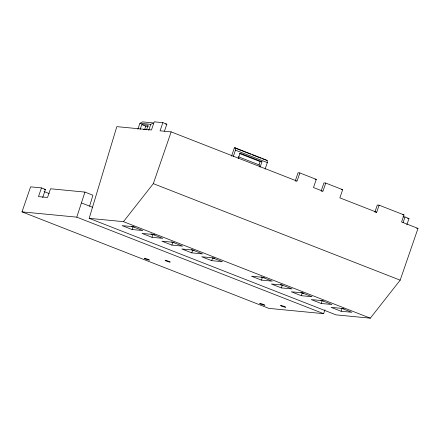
<?xml version="1.0" encoding="UTF-8"?>
<svg xmlns="http://www.w3.org/2000/svg" width="440" height="440" viewBox="0 0 440 440"><rect width="100%" height="100%" fill="white"/><g stroke="black" fill="none" stroke-linecap="round" stroke-linejoin="round"><path stroke-width="0.66" d="M42.68 197.532L45.458 189.453L41.476 187.897L30.613 186.846L22 211.86L76.78 217.151L84.942 192.093L92.906 195.212L89.612 206.129M374.88 212.075L377.317 205.007L379.126 205.183L404.008 214.913L401.577 221.98L418 228.399L400.175 280.176L370.304 318.175L336.023 314.864L89.172 218.345L116.82 126.632L151.454 129.982L154.264 121.825L162.866 122.656L166.848 124.212L164.472 131.109M41.476 187.897L38.483 196.597L47.537 197.472L50.534 188.771L84.942 192.093M137.869 129.228L139.909 123.294L142.648 121.897L153.516 122.947L150.777 124.344L139.909 123.294M140.135 129.432L141.801 124.603L148.137 125.213L146.68 129.442M143.308 129.597L144.656 129.421L145.783 126.159L148.319 126.401M148.737 130.273L150.777 124.344M162.866 122.656L160.061 130.812L171.149 131.879L297.066 181.115L299.871 172.959L316.294 179.377L313.489 187.534L322.944 191.235L325.754 183.079L342.672 189.695L339.861 197.852L376.695 212.251L379.126 205.183M132.061 229.521L142.813 230.56L132.858 226.672L122.106 225.632L132.061 229.521L132.996 226.798L134.343 226.924M89.172 218.345L123.453 221.656L153.323 183.656L171.149 131.879M151.965 237.309L162.723 238.343L152.768 234.454L142.016 233.415L151.965 237.309L152.906 234.581L154.924 234.773M171.875 245.091L182.628 246.131L172.673 242.237L161.92 241.197L171.875 245.091L172.81 242.363L174.157 242.495M191.78 252.874L202.538 253.913L192.583 250.019L181.83 248.98L191.78 252.874L192.72 250.151L194.062 250.278M231.545 156.129L234.41 147.812L235.312 147.901L267.168 160.353L267.322 162.613L265.078 169.142M233.222 156.684L235.472 150.161L235.312 147.901M238.2 158.631L240.075 153.191L261.971 161.755L260.101 167.195L259.039 164.846L260.161 161.579L261.971 161.755M211.69 260.656L222.442 261.696L212.487 257.807L201.735 256.768L211.69 260.656L212.625 257.934L214.643 258.126M295.471 180.312L298.062 172.782L299.871 172.959M261.454 280.115L272.212 281.155L262.257 277.266L251.504 276.227L261.454 280.115L262.394 277.393L264.413 277.585M281.364 287.903L292.116 288.937L282.166 285.048L271.409 284.009L281.364 287.903L282.304 285.175L280.434 284.444M321.349 190.432L323.939 182.903L325.754 183.079M301.268 295.686L312.026 296.725L302.071 292.831L291.319 291.791L301.268 295.686L302.209 292.958L303.556 293.09M321.178 303.468L331.93 304.507L321.981 300.614L311.223 299.58L321.178 303.468L322.118 300.745L323.461 300.872M22 211.86L268.851 308.38L323.631 313.671L324.957 309.815M341.083 311.25L351.841 312.29L341.886 308.402L331.133 307.362L341.083 311.25L342.023 308.528L344.041 308.721M403.09 222.58L405.014 216.986L408.997 218.543L406.857 224.757M165.523 124.08L166.848 124.212M144.656 129.421L146.652 129.613M266.261 160.264L267.168 160.353M315.09 179.262L316.294 179.377M295.251 180.939L296.461 181.055M341.468 189.574L342.672 189.695M321.134 191.059L322.339 191.174M375.485 212.135L376.695 212.251M402.804 214.792L404.008 214.913M402.98 216.788L405.014 216.986M407.638 218.411L408.997 218.543M44.165 189.332L45.458 189.453M416.669 228.272L418 228.399M234.41 147.812L250.971 154.286M252.247 154.787L261.162 158.274M262.438 158.769L265.623 160.017M235.472 150.161L267.322 162.613M239.514 153.511L260.161 161.579M238.392 156.772L259.039 164.846M141.801 124.603L145.783 126.159M153.323 183.656L400.175 280.176M81.647 203.016L92.813 207.378M123.453 221.656L370.304 318.175M44.061 191.576L49.17 193.573M131.753 226.309L132.996 226.798M151.041 233.849L152.906 234.581M171.567 241.879L172.81 242.363M191.477 249.662L192.72 250.151M261.151 276.903L262.394 277.393M300.966 292.474L302.209 292.958M320.87 300.256L322.118 300.745M76.78 217.151L323.631 313.671M260.618 304.002A2.772 0.275 19 0 0 264.875 305.277A2.772 0.275 19 0 0 261.365 303.76A2.772 0.275 19 0 0 260.618 304.002M281.452 306.014A2.772 0.275 19 0 0 285.709 307.291A2.772 0.275 19 0 0 282.2 305.773A2.772 0.275 19 0 0 281.452 306.014M145.2 258.874A2.772 0.275 19 0 0 149.424 260.128A2.772 0.275 19 0 0 145.855 258.599A2.772 0.275 19 0 0 145.2 258.874M165.985 260.871A2.772 0.275 19 0 0 170.242 262.141A2.772 0.275 19 0 0 166.732 260.629A2.772 0.275 19 0 0 165.985 260.871"/></g></svg>
